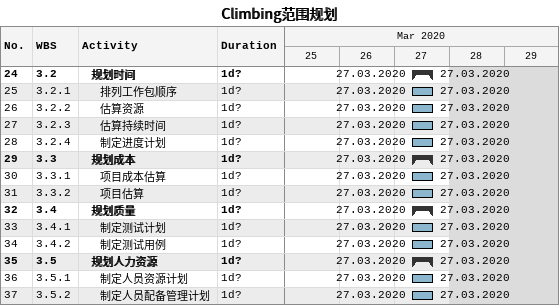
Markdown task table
Climbing范围规划

| ID | WBS | Task | Duration | Start | Finish |
|---|---|---|---|---|---|
| 24 | 3.2 | **规划时间** | 1d? | 2020-03-27 | 2020-03-27 |
| 25 | 3.2.1 | 排列工作包顺序 | 1d? | 2020-03-27 | 2020-03-27 |
| 26 | 3.2.2 | 估算资源 | 1d? | 2020-03-27 | 2020-03-27 |
| 27 | 3.2.3 | 估算持续时间 | 1d? | 2020-03-27 | 2020-03-27 |
| 28 | 3.2.4 | 制定进度计划 | 1d? | 2020-03-27 | 2020-03-27 |
| 29 | 3.3 | **规划成本** | 1d? | 2020-03-27 | 2020-03-27 |
| 30 | 3.3.1 | 项目成本估算 | 1d? | 2020-03-27 | 2020-03-27 |
| 31 | 3.3.2 | 项目估算 | 1d? | 2020-03-27 | 2020-03-27 |
| 32 | 3.4 | **规划质量** | 1d? | 2020-03-27 | 2020-03-27 |
| 33 | 3.4.1 | 制定测试计划 | 1d? | 2020-03-27 | 2020-03-27 |
| 34 | 3.4.2 | 制定测试用例 | 1d? | 2020-03-27 | 2020-03-27 |
| 35 | 3.5 | **规划人力资源** | 1d? | 2020-03-27 | 2020-03-27 |
| 36 | 3.5.1 | 制定人员资源计划 | 1d? | 2020-03-27 | 2020-03-27 |
| 37 | 3.5.2 | 制定人员配备管理计划 | 1d? | 2020-03-27 | 2020-03-27 |
